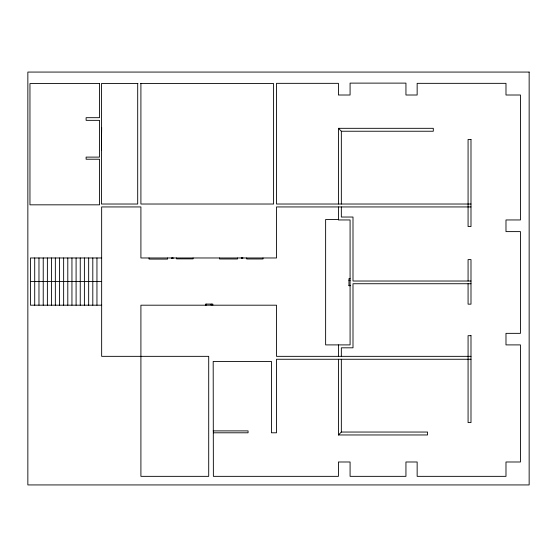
<?xml version="1.0" encoding="UTF-8"?>
<svg xmlns="http://www.w3.org/2000/svg" width="557" height="557" viewBox="0 0 557 557"><rect width="100%" height="100%" fill="white"/><g stroke="black" fill="none" stroke-linecap="round" stroke-linejoin="round"><path stroke-width="0.84" d="M101.43 149.903L101.653 127.462M338.419 434.961L341.337 432.044L427.532 432.044L427.532 434.961L338.419 434.961L338.419 359.258M137.948 83.571L101.43 83.571L101.43 204.022L137.697 204.022L137.697 83.571M140.559 83.571L273.591 83.571L273.591 204.022L140.907 204.022L140.907 83.571M338.419 128.319L433.304 128.319L433.304 131.236L341.337 131.236L338.419 128.319L338.419 204.022M470.992 204.022L276.509 204.022L276.509 83.341L338.419 83.341L338.419 95.01L350.081 95.01L350.081 83.118L405.942 83.118L405.942 95.01L417.151 95.01L417.151 83.341L505.986 83.341L505.986 95.01L520.454 95.01L520.454 219.952L505.986 219.952L505.986 231.615L520.454 231.615L520.454 333.344L505.986 333.344L505.986 344.901L520.454 344.901L520.454 461.99L505.986 461.99L505.986 476.346L417.151 476.346L417.151 461.99L405.942 461.99L405.942 476.346L350.081 476.346L350.081 461.99L338.419 461.99L338.419 476.346L213.373 476.346L213.185 361.423L271.419 361.423L271.419 432.796L276.509 432.796L276.509 359.258L470.992 359.258M470.992 206.939L276.509 206.939L276.509 257.975L140.907 257.975L140.907 206.939L101.653 206.939L101.653 356.341L208.708 356.341L208.708 476.346L140.907 476.346L140.907 305.194L276.509 305.194L276.509 356.341L470.992 356.341M338.419 219.507L325.629 219.507L325.629 344.901L350.081 344.901L350.081 219.952L338.419 219.952L338.419 206.939M101.653 257.975L30.447 257.975L30.447 305.194L101.653 305.194M171.841 258.406L172.962 258.295M350.081 278.639L348.961 278.639L348.961 285.734L350.081 285.734M348.961 280.324L350.081 280.324M470.992 281.027L352.999 281.027L352.999 217.035L341.337 217.035L341.337 206.939M30.447 281.584L101.653 281.584M470.992 283.736L352.999 283.736L352.999 347.819L341.337 347.819L341.337 356.341M348.961 285.372L350.081 285.372M213.185 430.888L248.067 430.888L248.067 432.796L213.373 432.796M468.075 281.027L468.075 259.597L470.992 259.597L470.992 304.157L468.075 304.157L468.075 283.736M341.337 131.236L341.337 204.022M341.337 359.258L341.337 432.044M338.419 344.901L338.419 356.341M262.988 257.975L262.988 258.984L246.723 258.984L246.723 257.975M242.943 257.94L241.258 257.94M242.685 258.274L241.536 258.274M237.498 257.975L237.498 258.984L219.555 258.984L219.555 257.975M212.837 305.194L212.837 304.073L205.742 304.073L205.742 305.194M211.159 304.073L211.159 305.194M206.111 304.073L206.111 305.194M193.042 257.975L193.042 258.873L176.555 258.873L176.555 257.975M173.22 257.961L171.535 257.961M167.56 257.975L167.56 259.096L149.053 259.096L149.053 257.975M96.953 257.975L96.953 305.194M92.803 257.975L92.803 305.194M88.654 257.975L88.654 305.194M84.392 257.975L84.392 305.194M80.243 257.975L80.243 305.194M76.093 257.975L76.093 305.194M71.944 257.975L71.944 305.194M67.794 257.975L67.794 305.194M63.644 257.975L63.644 305.194M59.495 257.975L59.495 305.194M55.345 257.975L55.345 305.194M51.529 257.975L51.529 305.194M47.38 257.975L47.38 305.194M43.23 257.975L43.23 305.194M38.969 257.975L38.969 305.194M34.708 257.975L34.708 305.194M529.15 72.069L27.85 72.069L27.85 484.931L529.15 484.931L529.15 72.069M99.536 83.571L29.96 83.571L29.96 204.83L99.536 204.83L99.536 159.225L86.112 159.225L86.112 157.116L99.536 157.116L99.536 120.34L86.112 120.34L86.112 117.687L99.536 117.687L99.536 83.571M470.992 139.487L468.075 139.487L468.075 226.546L470.992 226.546L470.992 139.487M470.992 335.676L468.075 335.676L468.075 422.589L470.992 422.589L470.992 335.676"/></g></svg>
